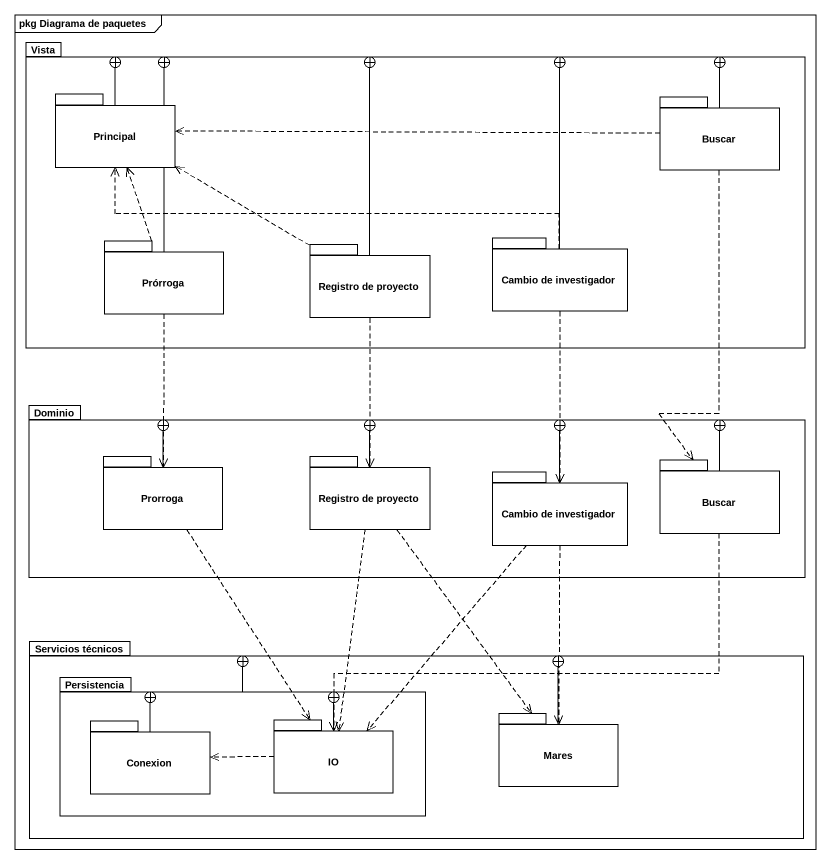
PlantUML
@startuml
mainframe pkg Diagrama de paquetes
package Vista {
  package Principal {
  }
  package Buscar {
  }
  package Prórroga {
  }
  package "Cambio de investigador" as Cambio_de_investigador {
  }
  package "Registro de proyecto" as Registro_de_proyecto {
  }
}
package Dominio {
  package Prorroga {
  }
  package "Registro de proyecto" as Registro_de_proyecto_2 {
  }
  package "Cambio de investigador" as Cambio_de_investigador_2 {
  }
  package "Buscar" as Buscar_2 {
  }
}
package "Servicios técnicos" as Servicios_técnicos {
  package Persistencia {
    package Conexion {
    }
    package IO {
    }
  }
  package Mares {
  }
}
Principal -right-+ Vista
Buscar -left-+ Vista
Buscar .left.> Principal
Buscar ..> Buscar_2
Prórroga -right-+ Vista
Prórroga .up.> Principal
Prórroga ..> Prorroga
Cambio_de_investigador -left-+ Vista
Cambio_de_investigador .left.> Principal
Cambio_de_investigador ..> Cambio_de_investigador_2
Registro_de_proyecto -up-+ Vista
Registro_de_proyecto .left.> Principal
Registro_de_proyecto ..> Registro_de_proyecto_2
Prorroga -right-+ Dominio
Prorroga ..> IO
Registro_de_proyecto_2 -right-+ Dominio
Registro_de_proyecto_2 ..> IO
Registro_de_proyecto_2 ..> Mares
Cambio_de_investigador_2 -left-+ Dominio
Cambio_de_investigador_2 ..> IO
Cambio_de_investigador_2 ..> Mares
Buscar_2 -left-+ Dominio
Buscar_2 ..> IO
Persistencia -right-+ Servicios_técnicos
Conexion -right-+ Persistencia
IO -left-+ Persistencia
IO .left.> Conexion
Mares -left-+ Servicios_técnicos
@enduml
